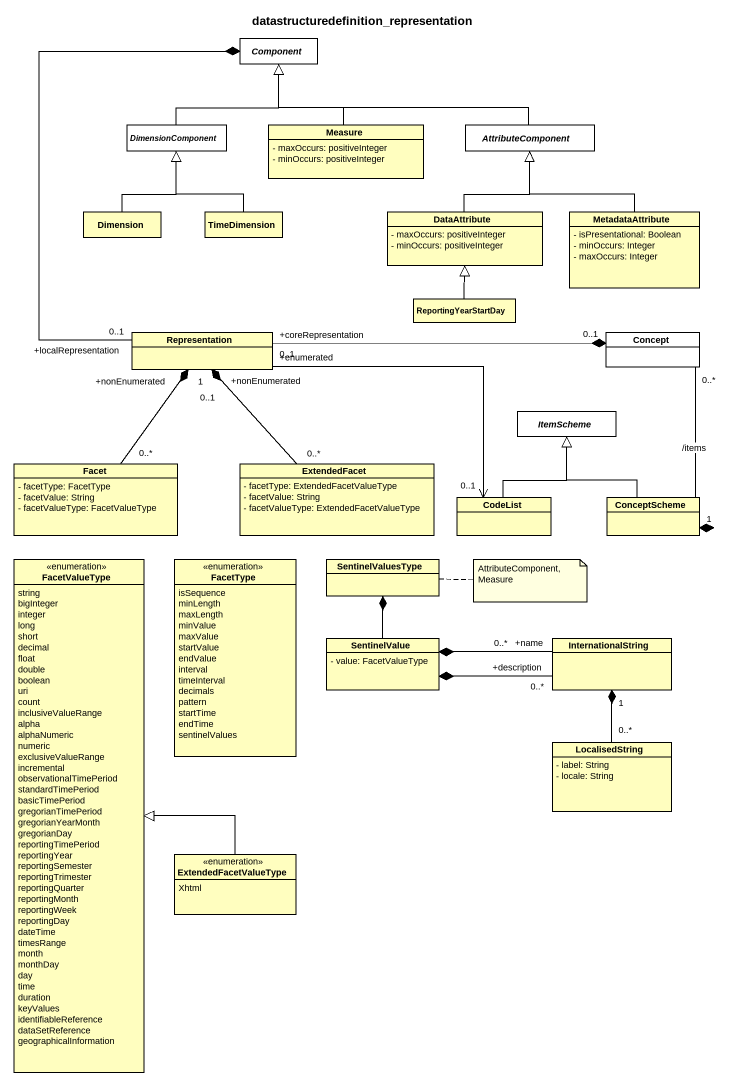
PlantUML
@startuml
title datastructuredefinition_representation
hide circle
hide empty members
skinparam classAttributeIconSize 0
abstract class "Component" as Component_ #FFFFFF
abstract class DimensionComponent #FFFFFF
class Measure #FFFEBF {
  - maxOccurs: positiveInteger
  - minOccurs: positiveInteger
}
abstract class AttributeComponent #FFFFFF
class Dimension #FFFEBF
class TimeDimension #FFFEBF
class DataAttribute #FFFEBF {
  - maxOccurs: positiveInteger
  - minOccurs: positiveInteger
}
class MetadataAttribute #FFFEBF {
  - isPresentational: Boolean
  - minOccurs: Integer
  - maxOccurs: Integer
}
class ReportingYearStartDay #FFFEBF
class Representation #FFFEBF
class Concept #FFFFFF
abstract class ItemScheme #FFFFFF
class Facet #FFFEBF {
  - facetType: FacetType
  - facetValue: String
  - facetValueType: FacetValueType
}
class ExtendedFacet #FFFEBF {
  - facetType: ExtendedFacetValueType
  - facetValue: String
  - facetValueType: ExtendedFacetValueType
}
class CodeList #FFFEBF
class ConceptScheme #FFFEBF
enum FacetValueType #FFFEBF {
  string
  bigInteger
  integer
  long
  short
  decimal
  float
  double
  boolean
  uri
  count
  inclusiveValueRange
  alpha
  alphaNumeric
  numeric
  exclusiveValueRange
  incremental
  observationalTimePeriod
  standardTimePeriod
  basicTimePeriod
  gregorianTimePeriod
  gregorianYearMonth
  gregorianDay
  reportingTimePeriod
  reportingYear
  reportingSemester
  reportingTrimester
  reportingQuarter
  reportingMonth
  reportingWeek
  reportingDay
  dateTime
  timesRange
  month
  monthDay
  day
  time
  duration
  keyValues
  identifiableReference
  dataSetReference
  geographicalInformation
}
enum FacetType #FFFEBF {
  isSequence
  minLength
  maxLength
  minValue
  maxValue
  startValue
  endValue
  interval
  timeInterval
  decimals
  pattern
  startTime
  endTime
  sentinelValues
}
class SentinelValuesType #FFFEBF
class SentinelValue #FFFEBF {
  - value: FacetValueType
}
class InternationalString #FFFEBF
class LocalisedString #FFFEBF {
  - label: String
  - locale: String
}
enum ExtendedFacetValueType #FFFEBF {
  Xhtml
}
DimensionComponent -up-|> Component_
Measure -up-|> Component_
AttributeComponent -left-|> Component_
Dimension -up-|> DimensionComponent
TimeDimension -up-|> DimensionComponent
DataAttribute -up-|> AttributeComponent
MetadataAttribute -up-|> AttributeComponent
ReportingYearStartDay -up-|> DataAttribute
Representation "+localRepresentation\n0..1" -up-* Component_
Representation "+coreRepresentation\n0..1" -right-* "0..1" Concept
Representation "+enumerated" -right-> "0..1" CodeList
Concept "0..*" --* "1" ConceptScheme : /items
Facet "0..*" -up-* "+nonEnumerated\n1" Representation
ExtendedFacet "0..*" -up-* "+nonEnumerated\n0..1" Representation
CodeList -up-|> ItemScheme
ConceptScheme -up-|> ItemScheme
SentinelValue -up-* SentinelValuesType
InternationalString "+description\n0..*" -left-* SentinelValue
InternationalString "+name\n0..*" -left-* SentinelValue
LocalisedString "0..*" -up-* "1" InternationalString
ExtendedFacetValueType -left-|> FacetValueType
note right of SentinelValuesType : AttributeComponent, Measure
@enduml
